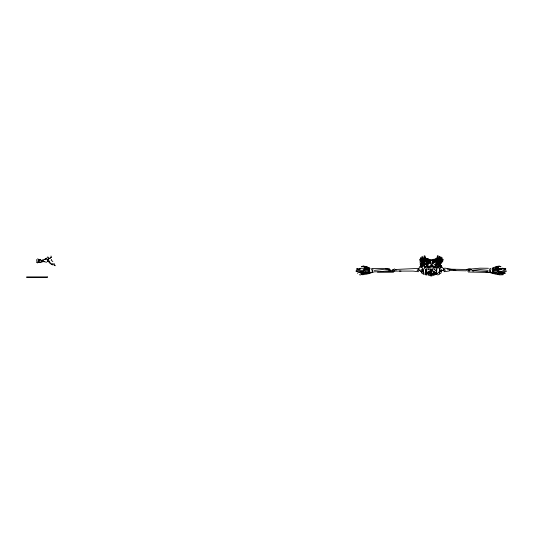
<?xml version="1.0" encoding="UTF-8"?>
<svg xmlns="http://www.w3.org/2000/svg" width="533" height="533" viewBox="0 0 533 533"><rect width="100%" height="100%" fill="white"/><g stroke="black" fill="none" stroke-linecap="round" stroke-linejoin="round"><path stroke-width="0.8" d="M428.799 267.446L428.799 266.58L430.904 265.867L433.675 266.58M437.733 268.326L437.733 267.746M437.866 267.006L437.86 267.899L439.978 267.846M420.251 264.881L420.264 263.529L420.544 263.815M434.049 273.096L434.062 272.196M426.393 263.982L426.307 266.56L424.281 267.06L423.289 264.988L425.094 264.201M424.168 255.853L424.594 263.129M430.537 270.024L431.024 269.358M364.898 273.009L369.482 271.877L369.462 272.39L365.798 273.189M369.482 271.877L369.755 273.496L362.573 274.795M436.667 272.496L436.82 269.238M372.774 270.744L372.847 269.158M439.725 270.537L439.825 268.419L439.065 273.456M436.447 262.676L436.64 258.938L437.66 255.733L437.153 257.306M493.205 268.066L493.132 269.312M421.137 267.506L421.43 263.155M441.251 265.334L441.117 267.559L441.038 265.987M421.556 261.39L421.27 265.387M437.879 263.129L438.346 255.853M421.017 267.18L421.183 264.801M492.445 268.719L492.479 268.286L496.143 266.527L499.341 266.06L501.013 266.793L499.008 266.327L496.11 267.026M436.4 272.669L436.667 269.132M38.169 261.203L38.296 259.618M496.883 272.376L492.965 271.743L492.912 272.09L501.946 273.356L505.051 273.309L505.104 272.769L498.542 271.757M426.373 271.224L426.527 269.705M506.297 271.504L506.35 270.957L502.766 270.378M423.882 261.143L423.149 257.339L422.569 257.486L424.115 265.414L424.794 264.954L423.948 260.091M442.617 262.123L442.93 259.278L442.537 259.298L440.111 265.128M430.004 262.816L430.531 262.049L426.42 261.969L426.067 261.556L428.865 261.35M493.072 271.024L493.258 269.558M54.613 265.281L55.152 265.794L54.033 263.482M437.959 259.404L437.553 263.902L436.067 264.208L436.494 260.817M48.41 259.718L48.69 257.719L47.903 256.979L47.404 257.099L46.438 259.558M492.938 270.458L493.185 268.705L492.232 268.026M427.013 267.046L426.886 267.919L426.147 268.132L424.721 266.6L426.48 266.493M493.158 270.871L493.212 270.531L498.175 271.324L502.159 272.423M490.973 269.332L490.293 270.484L490.28 272.456L492.572 272.976L492.719 271.97M429.978 261.163L430.497 260.097L430.531 260.584L427.066 259.598L426.633 260.277L429.978 261.163L430.344 261.763L426.067 261.556M372.66 271.244L372.4 272.483L374.386 271.797L393.607 271.797M435.841 273.123L435.947 272.443L433.715 271.923M422.349 264.961L422.962 261.257M427.319 267.553L427.673 265.367L427.559 266.227L428.805 265.854M442.683 260.764L442.93 259.278M440.005 257.486L439.605 259.804L438.632 261.143M435.801 274.755L436.114 273.029M438.379 265.414L437.68 264.954L438.559 260.091L439.585 256.333L440.111 256.446M440.898 267.126L441.191 265.561M438.486 264.301L439.425 259.624M442.01 258.858L442.21 257.852L441.764 257.706L440.744 260.704M498.335 272.689L501.686 273.063L501.873 272.13M492.912 272.09L493.212 270.531M40.635 259.818L42.24 261.003L42.127 261.536L41.794 261.177M436.72 258.905L436.793 258.532L438.706 258.911M429.645 269.885L431.164 264.921L430.624 263.382M438.819 259.404L439.585 256.333M426.473 271.57L426.6 271.024M467.494 271.09L467.581 270.724L469.606 270.971L470.079 270.551M503.145 274.762L499.794 274.895L492.719 273.496L492.992 271.877L496.083 272.929M492.719 273.496L492.992 271.877M432.21 266.433L433.069 263.235M427.946 264.754L428.252 263.675M441.73 270.291L440.904 273.196L439.325 273.889M440.371 264.688L441.464 260.983M439.139 265.834L441.417 258.645M422.023 267.373L422.462 266.02M431.85 263.382L431.317 264.921L432.503 269.978M468.734 269.258L469.42 268.845L471.405 269.645L469.906 269.098L480.013 268.172L488.461 268.286M441.684 261.643L442.537 259.298M418.931 268.485L419.664 266.647L420.204 266.527L420.977 267.266M428.272 269.638L429.451 266.653M434.715 267.779L435.155 266.693L433.069 267.02M440.371 257.852L441.071 256.959L438.666 265.481M434.355 269.964L434.848 268.785M440.045 268.346L440.578 267.086M436.067 264.208L436.414 263.429M369.429 270.691L369.809 269.898M393.354 269.665L393.754 269.258M49.835 258.312L50.422 257.153M426.193 269.605L426.547 268.972M468.793 269.771L468.247 270.751L469.4 270.764M424.021 268.965L424.741 267.746M427.499 261.91L427.1 262.582L427.359 262.356M51.621 259.424L51.135 260.191L52.867 261.576M420.943 269.984L421.516 269.165M428.958 273.895L429.618 272.996M36.564 259.598L36.864 261.023M436.294 274.588L436.84 273.889M428.325 267.319L429.265 266.14M437.753 266.6L436.327 268.132L435.548 267.906M436.327 268.132L437.62 266.62M433.609 261.35L436.407 261.556L431.85 262.602L432.343 262.063L432.41 262.423L435.208 262.689M369.755 271.97L369.902 272.976L370.635 272.136M435.274 270.851L436.387 269.785L435.834 269.925M357.423 273.309L357.969 272.696L363.786 271.73M423.462 263.742L422.123 261.03L421.643 257.979L422.209 257.852L424.155 265.148L423.842 265.481L422.676 261.61M440.518 271.144L439.032 272.37M41.714 261.203L42.64 260.224M427 265.207L429.232 262.856M440.011 266.926L440.385 266.533M423.075 260.59L424.568 259.038M394.487 271.144L394.893 270.724L394.107 271.084L391.395 270.311L389.603 270.891M438.766 259.225L438.286 259.711L439.179 260.89L439.705 260.377L440.165 262.383L439.738 262.589M429.298 272.037L427.02 272.936L425.694 272.41M50.075 258.405L51.061 257.446M437.939 267.506L439.159 266.327M44.905 259.664L45.998 258.625L44.792 259.178M422.183 263.955L424.661 261.77M428.112 259.791L428.725 259.258L432.27 260.337M47.883 259.784L48.396 259.371M426.054 264.155L426.613 263.708M432.516 260.724L434.328 259.344L435.408 259.598M437.147 273.462L436.687 273.815L434.268 273.309M45.998 258.625L44.732 259.578L45.578 259.225L42.5 259.951M426.074 275.255L426.8 274.375L426.36 273.029M40.901 261.343L41.701 260.77L42.24 261.003M466.288 270.171L468.141 268.879L469.167 269.078M428.385 272.09L430.138 270.944M426.553 264.055L427.573 263.415M38.349 261.923L39.375 261.31M429.025 272.53L425.541 273.849M48.963 258.805L49.402 258.552M38.742 260.584L39.215 260.311M426.153 264.888L428.079 263.635M424.828 264.002L427.266 262.689L430.531 262.049M441.204 271.11L442.943 270.211M438.672 272.443L439.905 271.444M427.679 272.656L426.34 273.316L426.16 273.942L427.653 273.649M428.898 273.509L429.805 273.096M428.585 267.339L431.237 266.194M422.469 256.446L422.862 256.28M437.686 274.995L439.299 274.328M37.35 261.696L36.351 262.096L37.523 262.936L38.143 262.249L41.807 262.249M495.237 268.119L498.035 267.013M438.866 261.57L437.873 260.537L438.412 260.311L435.781 259.771L431.977 260.097L432.503 261.163L435.121 260.137M437.013 272.363L435.454 272.936L435.101 272.396L433.682 272.33M425.534 267.413L424.808 267.679L424.721 266.6M432.19 270.451L433.182 270.091M424.954 273.049L426.14 273.855L430.924 272.836M425.561 264.488L426.407 264.208L426.014 259.298L425.254 257.146M422.722 260.331L422.156 260.077L423.595 259.611M434.515 275.008L431.237 276.061L427.959 275.008M425.301 260.317L426.693 259.877M432.376 263.302L434.961 262.509L433.003 262.782M428.912 273.622L424.941 274.002L428.312 273.362M422.156 260.077L423.815 259.598M423.395 265.834L421.217 258.712L420.63 258.811L422.769 266L423.382 265.674L421.716 260.684M365.065 273.349L361.414 274.215M366.617 273.782L369.775 272.983M37.397 259.038L38.023 258.878M359.295 272.436L363.892 271.477M421.45 257.026L421.85 256.926M365.398 271.444L369.262 270.531L369.562 272.09L360.928 273.249L360.421 272.15L360.928 273.249L369.509 271.743L369.562 272.09M428.359 272.756L426.02 273.329M369.902 272.976L372.194 272.456L372.181 270.484L371.501 269.332M424.361 259.218L423.075 259.538M432.629 271.897L433.482 271.717M356.664 268.712L358.063 268.412M424.148 265.081L424.794 264.954M435.501 273.735L434.195 273.995L437.293 273.696L437.366 274.035L433.582 272.756M370.635 272.856L371.421 272.696M39.016 259.711L40.248 259.471L40.728 260.124M428.452 273.542L426.047 273.995L426.114 273.476L428.279 273.129M365.265 271.07L360.235 271.457M430.204 260.337L436.161 259.085M425.021 264.721L426.34 264.495M359.768 271.35L356.177 271.504L356.124 270.957L359.542 270.378M371.541 268.585L382.354 268.372L389.523 268.832M423.542 265.247L424.155 265.148M444.096 271.723L449.339 270.924M495.95 267.526L498.661 267.173M364.146 269.445L365.551 269.272M443.443 268.379L445.162 268.172L455.815 270.244M42.267 261.81L44.565 261.543M439.172 271.45L440.458 271.304M435.101 272.396L436.66 272.23M471.845 270.424L480.073 269.551L488.115 270.384M374.359 270.384L382.401 269.551L390.629 270.424M439.825 263.935L439.352 263.982L440.485 267.02M360.075 270.451L369.249 269.771L369.369 270.811M425.947 261.143L429.058 260.864M428.392 273.855L430.924 273.622M467.308 269.491L447.18 269.145M361.174 274.628L362.793 274.502M433.722 261.137L436.747 260.917M380.602 271.557L383 271.397M388.61 271.017L390.209 270.911M363.573 269.931L368.41 269.611M432.503 261.163L436.787 260.904M421.237 270.804L421.663 270.777M432.13 261.763L436.407 261.556M499.068 269.245L501.78 269.112M501.866 269.305L496.923 269.272M38.229 262.576L40.415 262.496M433.829 271.91L434.781 271.877M359.455 268.385L369.269 268.066M428.585 274.209L430.924 274.149M435.781 259.211L433.749 259.258L434.328 259.344M359.528 269.198L356.697 269.258L360.694 269.112M494.637 269.305L498.395 269.278M377.464 272.123L393.587 272.043M490.846 273.016L491.872 273.009M496.283 268.059L498.588 268.052M498.875 270.104L493.225 269.771M430.924 274.588L431.55 274.588M430.924 274.762L431.55 274.762M363.959 269.305L368.57 269.312M425.281 261.223L428.605 261.237M449.246 270.504L466.162 270.811M435.674 258.505L437.413 258.518M364.006 268.026L366.264 268.039M493.132 268.272L505.81 268.712L502.219 268.172M426.693 259.211L428.725 259.258L426.22 258.252M502.945 269.198L505.777 269.258L504.371 269.152M468.307 272.03L490.074 272.483L489.814 271.244M431.55 273.842L433.849 273.895M431.55 274.149L433.895 274.209M399.377 271.037L401.016 271.09M505.457 271.564L497.209 271.07M436.627 273.336L433.529 272.829M420.977 257.812L420.517 257.792L421.217 258.712M505.051 273.309L501.686 273.063M430.284 271.164L432.21 271.25M394.973 271.084L413.162 271.09L418.372 271.723M431.55 274.002L434.042 274.122M472.944 270.597L488.035 271.61M494.084 269.618L499.048 269.971M356.124 270.957L356.957 271.017M472.278 270.924L473.897 271.057M486.076 272.077L489.321 272.35M395.166 269.491L419.025 268.379M431.55 273.622L434.082 273.855M422.649 263.935L423.122 263.982M422.016 271.304L423.315 271.45L422.442 270.944M385.486 268.905L390.323 269.445M359.329 274.762L360.794 274.935M433.109 266L434.915 266.227M429.898 270.204L430.531 270.298M429.405 267.02L427.319 266.693L427.759 267.779M44.579 261.843L46.711 262.176M434.195 273.129L436.36 273.476L436.427 273.995L434.395 273.416M489.947 268.425L490.933 268.585M497.282 274.109L499.681 274.502M426.313 258.851L428.725 259.258M503.252 274.275L499.734 273.629M436.081 263.982L436.134 264.495L437.453 264.721L438.206 265.481M422.736 270.344L422.935 270.804L422.909 269.518M440.644 263.242L440.231 260.217M497.302 273.402L500.154 273.942M434.821 273.649L436.32 273.942L436.134 273.316L433.462 271.997M437.68 264.954L438.333 265.081M437.46 264.635L439.219 264.988L438.199 267.06L436.167 266.56L436.134 264.495M430.098 263.302L427.433 262.922M364.146 267.439L367.244 268.119L369.442 269.518M495.157 272.896L496.583 273.229M492.699 272.983L495.857 273.782M439.139 265.674L439.785 265.847M424.448 260.497L421.556 263.635M435.008 264.874L436.574 265.294M426.473 271.004L427.266 271.224M426.64 269.925L426.074 269.758L426.533 270.098M428.725 271.55L429.845 271.897M38.882 259.364L40.535 259.904M434.455 264.481L435.907 264.994M440.631 266.533L441.011 266.687M422.556 271.13L423.528 272.116M431.01 269.591L431.937 270.024M423.775 272.47L422.369 271.71L423.762 272.25M425.847 271.663L427.133 272.356M425.387 271.417L426.846 272.216M470.099 269.358L470.945 269.885M53.127 265.054L50.249 263.562L48.51 259.884M431.57 271.244L430.904 270.817L430.924 272.51M424.175 274.602L421.743 273.103L420.923 270.791M394.34 268.879L396.186 270.171M38.349 260.004L39.582 260.884M50.642 263.395L52.214 264.541M422.089 262.109L422.742 262.589M52.514 263.502L53.606 264.348M47.257 260.797L50.115 263.016L49.023 261.563M421.723 272.116L418.885 269.898L418.691 269.098M435.861 263.708L436.42 264.155M425.547 272.123L426.633 273.123M431.55 273.329L430.271 271.504M422.089 266.533L422.462 266.926M469.287 269.705L469.726 270.204M491.839 272.136L492.572 272.976M441.897 266.873L443.09 268.365M439.918 260.157L440.924 261.39M433.209 266.14L434.155 267.319M439.812 270.577L440.098 270.944L439.865 270.571M489.807 272.096L490.074 272.483M440.958 269.165L441.531 269.984M439.792 260.237L441.384 263.029M430.271 273.529L430.924 274.668M393.68 269.771L394.227 270.751M492.672 269.898L493.045 270.691M420.77 261.197L422.449 265.128M440.631 270.358L440.811 270.777M427.626 268.785L428.119 269.964M422.396 265.168L420.131 259.298L419.738 259.278L420.071 261.317M433.023 266.653L434.202 269.638M50.988 256L51.561 257.472M433.036 273.029L433.316 273.962M424.828 255.733L425.234 257.079M423.688 273.636L422.716 268.419L423.475 273.456M421.47 266.107L421.856 267.546M420.051 262.123L421.11 266.227M422.569 257.486L423.122 259.857M425.68 258.532L425.754 258.905M440.251 265.994L440.531 267.366M420.63 258.811L422.769 266M424.808 260.897L424.355 257.446M43.453 260.311L43.579 261.043M369.262 270.531L369.316 270.871M369.289 268.705L369.536 270.458M441.177 265.88L441.337 267.506M425.707 259.025L426.007 262.696M421.263 265.281L421.436 267.453M425.807 269.132L426.074 272.669M489.627 269.158L489.7 270.744M425.66 269.238L425.807 272.496M435.248 266.06L435.301 267.533M392.375 269.358L392.388 270.551M431.55 270.857L431.55 275.541M430.924 273.296L430.924 275.541M430.904 270.957L430.904 272.077M47.823 259.644L47.75 261.443L47.364 260.657L47.823 259.644M443.889 269.192L442.843 270.478L444.209 270.991L445.401 270.204L443.889 269.192M418.565 269.192L417.059 270.204L418.252 270.991L419.618 270.478L418.565 269.192M363.133 266.06L361.461 266.793L363.466 266.327L366.651 266.833L370.029 268.719L369.995 268.286L366.331 266.527L363.133 266.06M47.33 276.913L26.65 276.913L26.65 277.433L47.33 277.433L47.33 276.913"/></g></svg>
